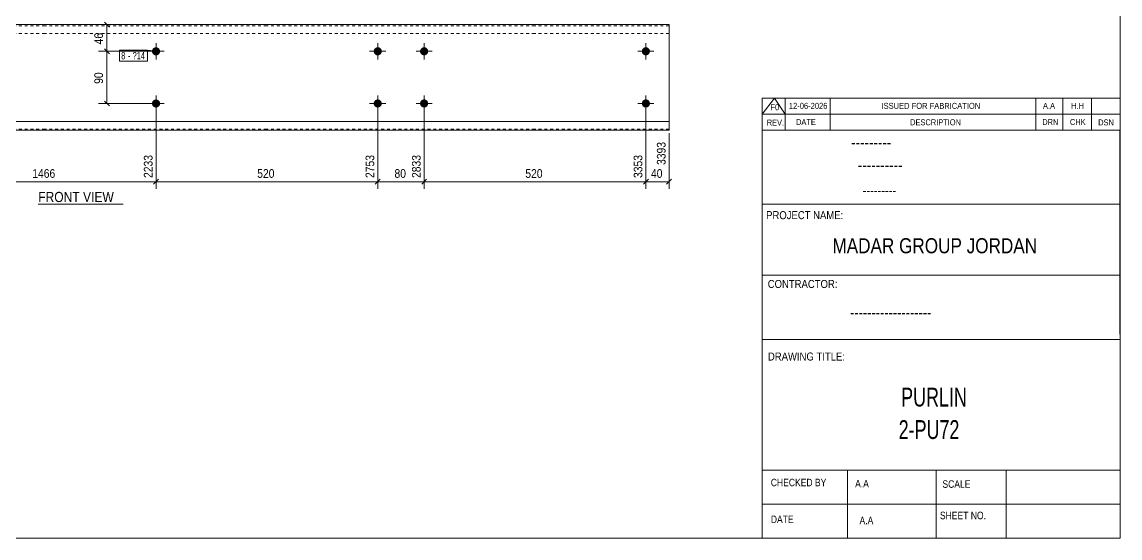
# Model space of a CAD drawing. Header units: millimetres. Extents: x 2 to 579, y 1 to 405.
# Drawn here: x 200.2 to 579, y 5 to 183 of the extents above; entities that cross this region are included whole.
import ezdxf

# ---------------------------------------------------------------- set-up
doc = ezdxf.new("R2010")
doc.units = ezdxf.units.MM
doc.linetypes.add('XKITLINE00', pattern=[0])
doc.linetypes.add('XKITLINE01', pattern=[4, 1, -1, 1, -1])
for name, color, linetype, lineweight in [('Bolt', 3, 'Continuous', 0), ('BoltMark', 7, 'Continuous', 0), ('Dimensions', 7, 'Continuous', 0), ('DrawingSheet', 5, 'Continuous', 0), ('OtherObjectType', 7, 'Continuous', 0), ('Part', 2, 'Continuous', 0)]:
    doc.layers.add(name, color=color, linetype=linetype, lineweight=lineweight)
doc.styles.add('@ARIAL_UNICODE_MS_BOLD', font='ARIAL.TTF')
doc.styles.add('ARIAL', font='ARIAL.TTF')
doc.styles.add('ARIAL_NARROW', font='ARIALN.TTF')
doc.styles.add('COMIC_SANS_MS_BOLD', font='COMICBD.TTF')
doc.styles.add('SWIS721_EX_BT', font='ARIAL.TTF')
doc.styles.add('SWISSE', font='ARIAL.TTF')

# ---------------------------------------------------------------- blocks, each defined once
blk = doc.blocks.new('*A3')
at = {"layer": 'Bolt'}
for points in [[(324.34, 172.88), (324.34, 172.84), (324.34, 172.81), (324.33, 172.77), (324.33, 172.74), (324.32, 172.7), (324.32, 172.67), (324.31, 172.64), (324.31, 172.6), (324.3, 172.57), (324.29, 172.54), (324.28, 172.5), (324.27, 172.47), (324.26, 172.44), (324.25, 172.41), (324.23, 172.37), (324.22, 172.34), (324.2, 172.31), (324.19, 172.28), (324.17, 172.25), (324.16, 172.22), (324.14, 172.19), (324.12, 172.16), (324.1, 172.13), (324.08, 172.1), (324.06, 172.08), (324.04, 172.05), (324.02, 172.02), (324, 172), (323.98, 171.97), (323.95, 171.94), (323.93, 171.92), (323.9, 171.9), (323.88, 171.87), (323.85, 171.85), (323.83, 171.83), (323.8, 171.81), (323.77, 171.79), (323.75, 171.77), (323.72, 171.75), (323.69, 171.73), (323.66, 171.71), (323.63, 171.69), (323.6, 171.68), (323.57, 171.66), (323.54, 171.64), (323.51, 171.63), (323.48, 171.62), (323.44, 171.6), (323.41, 171.59), (323.38, 171.58), (323.35, 171.57), (323.31, 171.56), (323.28, 171.55), (323.25, 171.54), (323.21, 171.54), (323.18, 171.53), (323.14, 171.53), (323.11, 171.52), (323.08, 171.52), (323.04, 171.51), (323.01, 171.51), (322.97, 171.51), (322.94, 171.51), (322.9, 171.51), (322.87, 171.51), (322.84, 171.51), (322.8, 171.52), (322.77, 171.52), (322.73, 171.53), (322.7, 171.53), (322.67, 171.54), (322.63, 171.54), (322.6, 171.55), (322.57, 171.56), (322.53, 171.57), (322.5, 171.58), (322.47, 171.59), (322.44, 171.6), (322.4, 171.62), (322.37, 171.63), (322.34, 171.64), (322.31, 171.66), (322.28, 171.68), (322.25, 171.69), (322.22, 171.71), (322.19, 171.73), (322.16, 171.75), (322.13, 171.77), (322.11, 171.79), (322.08, 171.81), (322.05, 171.83), (322.02, 171.85), (322, 171.87), (321.97, 171.9), (321.95, 171.92), (321.93, 171.94), (321.9, 171.97), (321.88, 172), (321.86, 172.02), (321.84, 172.05), (321.81, 172.08), (321.79, 172.1), (321.78, 172.13), (321.76, 172.16), (321.74, 172.19), (321.72, 172.22), (321.7, 172.25), (321.69, 172.28), (321.67, 172.31), (321.66, 172.34), (321.65, 172.37), (321.63, 172.41), (321.62, 172.44), (321.61, 172.47), (321.6, 172.5), (321.59, 172.54), (321.58, 172.57), (321.57, 172.6), (321.57, 172.64), (321.56, 172.67), (321.55, 172.7), (321.55, 172.74), (321.55, 172.77), (321.54, 172.81), (321.54, 172.84), (321.54, 172.88), (321.54, 172.91), (321.54, 172.94), (321.54, 172.98), (321.54, 173.01), (321.55, 173.05), (321.55, 173.08), (321.55, 173.12), (321.56, 173.15), (321.57, 173.18), (321.57, 173.22), (321.58, 173.25), (321.59, 173.28), (321.6, 173.32), (321.61, 173.35), (321.62, 173.38), (321.63, 173.41), (321.65, 173.45), (321.66, 173.48), (321.67, 173.51), (321.69, 173.54), (321.7, 173.57), (321.72, 173.6), (321.74, 173.63), (321.76, 173.66), (321.78, 173.69), (321.79, 173.72), (321.81, 173.74), (321.84, 173.77), (321.86, 173.8), (321.88, 173.82), (321.9, 173.85), (321.93, 173.88), (321.95, 173.9), (321.97, 173.92), (322, 173.95), (322.02, 173.97), (322.05, 173.99), (322.08, 174.01), (322.11, 174.03), (322.13, 174.05), (322.16, 174.07), (322.19, 174.09), (322.22, 174.11), (322.25, 174.13), (322.28, 174.14), (322.31, 174.16), (322.34, 174.18), (322.37, 174.19), (322.4, 174.2), (322.44, 174.22), (322.47, 174.23), (322.5, 174.24), (322.53, 174.25), (322.57, 174.26), (322.6, 174.27), (322.63, 174.28), (322.67, 174.28), (322.7, 174.29), (322.73, 174.29), (322.77, 174.3), (322.8, 174.3), (322.84, 174.31), (322.87, 174.31), (322.9, 174.31), (322.94, 174.31), (322.97, 174.31), (323.01, 174.31), (323.04, 174.31), (323.08, 174.3), (323.11, 174.3), (323.14, 174.29), (323.18, 174.29), (323.21, 174.28), (323.25, 174.28), (323.28, 174.27), (323.31, 174.26), (323.35, 174.25), (323.38, 174.24), (323.41, 174.23), (323.44, 174.22), (323.48, 174.2), (323.51, 174.19), (323.54, 174.18), (323.57, 174.16), (323.6, 174.14), (323.63, 174.13), (323.66, 174.11), (323.69, 174.09), (323.72, 174.07), (323.75, 174.05), (323.77, 174.03), (323.8, 174.01), (323.83, 173.99), (323.85, 173.97), (323.88, 173.95), (323.9, 173.92), (323.93, 173.9), (323.95, 173.88), (323.98, 173.85), (324, 173.82), (324.02, 173.8), (324.04, 173.77), (324.06, 173.74), (324.08, 173.72), (324.1, 173.69), (324.12, 173.66), (324.14, 173.63), (324.16, 173.6), (324.17, 173.57), (324.19, 173.54), (324.2, 173.51), (324.22, 173.48), (324.23, 173.45), (324.25, 173.41), (324.26, 173.38), (324.27, 173.35), (324.28, 173.32), (324.29, 173.28), (324.3, 173.25), (324.31, 173.22), (324.31, 173.18), (324.32, 173.15), (324.32, 173.12), (324.33, 173.08), (324.33, 173.05), (324.34, 173.01), (324.34, 172.98), (324.34, 172.94), (324.34, 172.91)], [(340.34, 172.88), (340.34, 172.84), (340.34, 172.81), (340.33, 172.77), (340.33, 172.74), (340.32, 172.7), (340.32, 172.67), (340.31, 172.64), (340.31, 172.6), (340.3, 172.57), (340.29, 172.54), (340.28, 172.5), (340.27, 172.47), (340.26, 172.44), (340.25, 172.41), (340.23, 172.37), (340.22, 172.34), (340.2, 172.31), (340.19, 172.28), (340.17, 172.25), (340.16, 172.22), (340.14, 172.19), (340.12, 172.16), (340.1, 172.13), (340.08, 172.1), (340.06, 172.08), (340.04, 172.05), (340.02, 172.02), (340, 172), (339.98, 171.97), (339.95, 171.94), (339.93, 171.92), (339.9, 171.9), (339.88, 171.87), (339.85, 171.85), (339.83, 171.83), (339.8, 171.81), (339.77, 171.79), (339.75, 171.77), (339.72, 171.75), (339.69, 171.73), (339.66, 171.71), (339.63, 171.69), (339.6, 171.68), (339.57, 171.66), (339.54, 171.64), (339.51, 171.63), (339.48, 171.62), (339.44, 171.6), (339.41, 171.59), (339.38, 171.58), (339.35, 171.57), (339.31, 171.56), (339.28, 171.55), (339.25, 171.54), (339.21, 171.54), (339.18, 171.53), (339.14, 171.53), (339.11, 171.52), (339.08, 171.52), (339.04, 171.51), (339.01, 171.51), (338.97, 171.51), (338.94, 171.51), (338.9, 171.51), (338.87, 171.51), (338.84, 171.51), (338.8, 171.52), (338.77, 171.52), (338.73, 171.53), (338.7, 171.53), (338.67, 171.54), (338.63, 171.54), (338.6, 171.55), (338.57, 171.56), (338.53, 171.57), (338.5, 171.58), (338.47, 171.59), (338.44, 171.6), (338.4, 171.62), (338.37, 171.63), (338.34, 171.64), (338.31, 171.66), (338.28, 171.68), (338.25, 171.69), (338.22, 171.71), (338.19, 171.73), (338.16, 171.75), (338.13, 171.77), (338.11, 171.79), (338.08, 171.81), (338.05, 171.83), (338.02, 171.85), (338, 171.87), (337.97, 171.9), (337.95, 171.92), (337.93, 171.94), (337.9, 171.97), (337.88, 172), (337.86, 172.02), (337.84, 172.05), (337.81, 172.08), (337.79, 172.1), (337.78, 172.13), (337.76, 172.16), (337.74, 172.19), (337.72, 172.22), (337.7, 172.25), (337.69, 172.28), (337.67, 172.31), (337.66, 172.34), (337.65, 172.37), (337.63, 172.41), (337.62, 172.44), (337.61, 172.47), (337.6, 172.5), (337.59, 172.54), (337.58, 172.57), (337.57, 172.6), (337.57, 172.64), (337.56, 172.67), (337.55, 172.7), (337.55, 172.74), (337.55, 172.77), (337.54, 172.81), (337.54, 172.84), (337.54, 172.88), (337.54, 172.91), (337.54, 172.94), (337.54, 172.98), (337.54, 173.01), (337.55, 173.05), (337.55, 173.08), (337.55, 173.12), (337.56, 173.15), (337.57, 173.18), (337.57, 173.22), (337.58, 173.25), (337.59, 173.28), (337.6, 173.32), (337.61, 173.35), (337.62, 173.38), (337.63, 173.41), (337.65, 173.45), (337.66, 173.48), (337.67, 173.51), (337.69, 173.54), (337.7, 173.57), (337.72, 173.6), (337.74, 173.63), (337.76, 173.66), (337.78, 173.69), (337.79, 173.72), (337.81, 173.74), (337.84, 173.77), (337.86, 173.8), (337.88, 173.82), (337.9, 173.85), (337.93, 173.88), (337.95, 173.9), (337.97, 173.92), (338, 173.95), (338.02, 173.97), (338.05, 173.99), (338.08, 174.01), (338.11, 174.03), (338.13, 174.05), (338.16, 174.07), (338.19, 174.09), (338.22, 174.11), (338.25, 174.13), (338.28, 174.14), (338.31, 174.16), (338.34, 174.18), (338.37, 174.19), (338.4, 174.2), (338.44, 174.22), (338.47, 174.23), (338.5, 174.24), (338.53, 174.25), (338.57, 174.26), (338.6, 174.27), (338.63, 174.28), (338.67, 174.28), (338.7, 174.29), (338.73, 174.29), (338.77, 174.3), (338.8, 174.3), (338.84, 174.31), (338.87, 174.31), (338.9, 174.31), (338.94, 174.31), (338.97, 174.31), (339.01, 174.31), (339.04, 174.31), (339.08, 174.3), (339.11, 174.3), (339.14, 174.29), (339.18, 174.29), (339.21, 174.28), (339.25, 174.28), (339.28, 174.27), (339.31, 174.26), (339.35, 174.25), (339.38, 174.24), (339.41, 174.23), (339.44, 174.22), (339.48, 174.2), (339.51, 174.19), (339.54, 174.18), (339.57, 174.16), (339.6, 174.14), (339.63, 174.13), (339.66, 174.11), (339.69, 174.09), (339.72, 174.07), (339.75, 174.05), (339.77, 174.03), (339.8, 174.01), (339.83, 173.99), (339.85, 173.97), (339.88, 173.95), (339.9, 173.92), (339.93, 173.9), (339.95, 173.88), (339.98, 173.85), (340, 173.82), (340.02, 173.8), (340.04, 173.77), (340.06, 173.74), (340.08, 173.72), (340.1, 173.69), (340.12, 173.66), (340.14, 173.63), (340.16, 173.6), (340.17, 173.57), (340.19, 173.54), (340.2, 173.51), (340.22, 173.48), (340.23, 173.45), (340.25, 173.41), (340.26, 173.38), (340.27, 173.35), (340.28, 173.32), (340.29, 173.28), (340.3, 173.25), (340.31, 173.22), (340.31, 173.18), (340.32, 173.15), (340.32, 173.12), (340.33, 173.08), (340.33, 173.05), (340.34, 173.01), (340.34, 172.98), (340.34, 172.94), (340.34, 172.91)], [(324.34, 154.88), (324.34, 154.84), (324.34, 154.81), (324.33, 154.77), (324.33, 154.74), (324.32, 154.7), (324.32, 154.67), (324.31, 154.64), (324.31, 154.6), (324.3, 154.57), (324.29, 154.54), (324.28, 154.5), (324.27, 154.47), (324.26, 154.44), (324.25, 154.41), (324.23, 154.37), (324.22, 154.34), (324.2, 154.31), (324.19, 154.28), (324.17, 154.25), (324.16, 154.22), (324.14, 154.19), (324.12, 154.16), (324.1, 154.13), (324.08, 154.1), (324.06, 154.08), (324.04, 154.05), (324.02, 154.02), (324, 154), (323.98, 153.97), (323.95, 153.94), (323.93, 153.92), (323.9, 153.9), (323.88, 153.87), (323.85, 153.85), (323.83, 153.83), (323.8, 153.81), (323.77, 153.79), (323.75, 153.77), (323.72, 153.75), (323.69, 153.73), (323.66, 153.71), (323.63, 153.69), (323.6, 153.68), (323.57, 153.66), (323.54, 153.64), (323.51, 153.63), (323.48, 153.62), (323.44, 153.6), (323.41, 153.59), (323.38, 153.58), (323.35, 153.57), (323.31, 153.56), (323.28, 153.55), (323.25, 153.54), (323.21, 153.54), (323.18, 153.53), (323.14, 153.53), (323.11, 153.52), (323.08, 153.52), (323.04, 153.51), (323.01, 153.51), (322.97, 153.51), (322.94, 153.51), (322.9, 153.51), (322.87, 153.51), (322.84, 153.51), (322.8, 153.52), (322.77, 153.52), (322.73, 153.53), (322.7, 153.53), (322.67, 153.54), (322.63, 153.54), (322.6, 153.55), (322.57, 153.56), (322.53, 153.57), (322.5, 153.58), (322.47, 153.59), (322.44, 153.6), (322.4, 153.62), (322.37, 153.63), (322.34, 153.64), (322.31, 153.66), (322.28, 153.68), (322.25, 153.69), (322.22, 153.71), (322.19, 153.73), (322.16, 153.75), (322.13, 153.77), (322.11, 153.79), (322.08, 153.81), (322.05, 153.83), (322.02, 153.85), (322, 153.87), (321.97, 153.9), (321.95, 153.92), (321.93, 153.94), (321.9, 153.97), (321.88, 154), (321.86, 154.02), (321.84, 154.05), (321.81, 154.08), (321.79, 154.1), (321.78, 154.13), (321.76, 154.16), (321.74, 154.19), (321.72, 154.22), (321.7, 154.25), (321.69, 154.28), (321.67, 154.31), (321.66, 154.34), (321.65, 154.37), (321.63, 154.41), (321.62, 154.44), (321.61, 154.47), (321.6, 154.5), (321.59, 154.54), (321.58, 154.57), (321.57, 154.6), (321.57, 154.64), (321.56, 154.67), (321.55, 154.7), (321.55, 154.74), (321.55, 154.77), (321.54, 154.81), (321.54, 154.84), (321.54, 154.88), (321.54, 154.91), (321.54, 154.94), (321.54, 154.98), (321.54, 155.01), (321.55, 155.05), (321.55, 155.08), (321.55, 155.12), (321.56, 155.15), (321.57, 155.18), (321.57, 155.22), (321.58, 155.25), (321.59, 155.28), (321.6, 155.32), (321.61, 155.35), (321.62, 155.38), (321.63, 155.41), (321.65, 155.45), (321.66, 155.48), (321.67, 155.51), (321.69, 155.54), (321.7, 155.57), (321.72, 155.6), (321.74, 155.63), (321.76, 155.66), (321.78, 155.69), (321.79, 155.72), (321.81, 155.74), (321.84, 155.77), (321.86, 155.8), (321.88, 155.82), (321.9, 155.85), (321.93, 155.88), (321.95, 155.9), (321.97, 155.92), (322, 155.95), (322.02, 155.97), (322.05, 155.99), (322.08, 156.01), (322.11, 156.03), (322.13, 156.05), (322.16, 156.07), (322.19, 156.09), (322.22, 156.11), (322.25, 156.13), (322.28, 156.14), (322.31, 156.16), (322.34, 156.18), (322.37, 156.19), (322.4, 156.2), (322.44, 156.22), (322.47, 156.23), (322.5, 156.24), (322.53, 156.25), (322.57, 156.26), (322.6, 156.27), (322.63, 156.28), (322.67, 156.28), (322.7, 156.29), (322.73, 156.29), (322.77, 156.3), (322.8, 156.3), (322.84, 156.31), (322.87, 156.31), (322.9, 156.31), (322.94, 156.31), (322.97, 156.31), (323.01, 156.31), (323.04, 156.31), (323.08, 156.3), (323.11, 156.3), (323.14, 156.29), (323.18, 156.29), (323.21, 156.28), (323.25, 156.28), (323.28, 156.27), (323.31, 156.26), (323.35, 156.25), (323.38, 156.24), (323.41, 156.23), (323.44, 156.22), (323.48, 156.2), (323.51, 156.19), (323.54, 156.18), (323.57, 156.16), (323.6, 156.14), (323.63, 156.13), (323.66, 156.11), (323.69, 156.09), (323.72, 156.07), (323.75, 156.05), (323.77, 156.03), (323.8, 156.01), (323.83, 155.99), (323.85, 155.97), (323.88, 155.95), (323.9, 155.92), (323.93, 155.9), (323.95, 155.88), (323.98, 155.85), (324, 155.82), (324.02, 155.8), (324.04, 155.77), (324.06, 155.74), (324.08, 155.72), (324.1, 155.69), (324.12, 155.66), (324.14, 155.63), (324.16, 155.6), (324.17, 155.57), (324.19, 155.54), (324.2, 155.51), (324.22, 155.48), (324.23, 155.45), (324.25, 155.41), (324.26, 155.38), (324.27, 155.35), (324.28, 155.32), (324.29, 155.28), (324.3, 155.25), (324.31, 155.22), (324.31, 155.18), (324.32, 155.15), (324.32, 155.12), (324.33, 155.08), (324.33, 155.05), (324.34, 155.01), (324.34, 154.98), (324.34, 154.94), (324.34, 154.91)], [(340.34, 154.88), (340.34, 154.84), (340.34, 154.81), (340.33, 154.77), (340.33, 154.74), (340.32, 154.7), (340.32, 154.67), (340.31, 154.64), (340.31, 154.6), (340.3, 154.57), (340.29, 154.54), (340.28, 154.5), (340.27, 154.47), (340.26, 154.44), (340.25, 154.41), (340.23, 154.37), (340.22, 154.34), (340.2, 154.31), (340.19, 154.28), (340.17, 154.25), (340.16, 154.22), (340.14, 154.19), (340.12, 154.16), (340.1, 154.13), (340.08, 154.1), (340.06, 154.08), (340.04, 154.05), (340.02, 154.02), (340, 154), (339.98, 153.97), (339.95, 153.94), (339.93, 153.92), (339.9, 153.9), (339.88, 153.87), (339.85, 153.85), (339.83, 153.83), (339.8, 153.81), (339.77, 153.79), (339.75, 153.77), (339.72, 153.75), (339.69, 153.73), (339.66, 153.71), (339.63, 153.69), (339.6, 153.68), (339.57, 153.66), (339.54, 153.64), (339.51, 153.63), (339.48, 153.62), (339.44, 153.6), (339.41, 153.59), (339.38, 153.58), (339.35, 153.57), (339.31, 153.56), (339.28, 153.55), (339.25, 153.54), (339.21, 153.54), (339.18, 153.53), (339.14, 153.53), (339.11, 153.52), (339.08, 153.52), (339.04, 153.51), (339.01, 153.51), (338.97, 153.51), (338.94, 153.51), (338.9, 153.51), (338.87, 153.51), (338.84, 153.51), (338.8, 153.52), (338.77, 153.52), (338.73, 153.53), (338.7, 153.53), (338.67, 153.54), (338.63, 153.54), (338.6, 153.55), (338.57, 153.56), (338.53, 153.57), (338.5, 153.58), (338.47, 153.59), (338.44, 153.6), (338.4, 153.62), (338.37, 153.63), (338.34, 153.64), (338.31, 153.66), (338.28, 153.68), (338.25, 153.69), (338.22, 153.71), (338.19, 153.73), (338.16, 153.75), (338.13, 153.77), (338.11, 153.79), (338.08, 153.81), (338.05, 153.83), (338.02, 153.85), (338, 153.87), (337.97, 153.9), (337.95, 153.92), (337.93, 153.94), (337.9, 153.97), (337.88, 154), (337.86, 154.02), (337.84, 154.05), (337.81, 154.08), (337.79, 154.1), (337.78, 154.13), (337.76, 154.16), (337.74, 154.19), (337.72, 154.22), (337.7, 154.25), (337.69, 154.28), (337.67, 154.31), (337.66, 154.34), (337.65, 154.37), (337.63, 154.41), (337.62, 154.44), (337.61, 154.47), (337.6, 154.5), (337.59, 154.54), (337.58, 154.57), (337.57, 154.6), (337.57, 154.64), (337.56, 154.67), (337.55, 154.7), (337.55, 154.74), (337.55, 154.77), (337.54, 154.81), (337.54, 154.84), (337.54, 154.88), (337.54, 154.91), (337.54, 154.94), (337.54, 154.98), (337.54, 155.01), (337.55, 155.05), (337.55, 155.08), (337.55, 155.12), (337.56, 155.15), (337.57, 155.18), (337.57, 155.22), (337.58, 155.25), (337.59, 155.28), (337.6, 155.32), (337.61, 155.35), (337.62, 155.38), (337.63, 155.41), (337.65, 155.45), (337.66, 155.48), (337.67, 155.51), (337.69, 155.54), (337.7, 155.57), (337.72, 155.6), (337.74, 155.63), (337.76, 155.66), (337.78, 155.69), (337.79, 155.72), (337.81, 155.74), (337.84, 155.77), (337.86, 155.8), (337.88, 155.82), (337.9, 155.85), (337.93, 155.88), (337.95, 155.9), (337.97, 155.92), (338, 155.95), (338.02, 155.97), (338.05, 155.99), (338.08, 156.01), (338.11, 156.03), (338.13, 156.05), (338.16, 156.07), (338.19, 156.09), (338.22, 156.11), (338.25, 156.13), (338.28, 156.14), (338.31, 156.16), (338.34, 156.18), (338.37, 156.19), (338.4, 156.2), (338.44, 156.22), (338.47, 156.23), (338.5, 156.24), (338.53, 156.25), (338.57, 156.26), (338.6, 156.27), (338.63, 156.28), (338.67, 156.28), (338.7, 156.29), (338.73, 156.29), (338.77, 156.3), (338.8, 156.3), (338.84, 156.31), (338.87, 156.31), (338.9, 156.31), (338.94, 156.31), (338.97, 156.31), (339.01, 156.31), (339.04, 156.31), (339.08, 156.3), (339.11, 156.3), (339.14, 156.29), (339.18, 156.29), (339.21, 156.28), (339.25, 156.28), (339.28, 156.27), (339.31, 156.26), (339.35, 156.25), (339.38, 156.24), (339.41, 156.23), (339.44, 156.22), (339.48, 156.2), (339.51, 156.19), (339.54, 156.18), (339.57, 156.16), (339.6, 156.14), (339.63, 156.13), (339.66, 156.11), (339.69, 156.09), (339.72, 156.07), (339.75, 156.05), (339.77, 156.03), (339.8, 156.01), (339.83, 155.99), (339.85, 155.97), (339.88, 155.95), (339.9, 155.92), (339.93, 155.9), (339.95, 155.88), (339.98, 155.85), (340, 155.82), (340.02, 155.8), (340.04, 155.77), (340.06, 155.74), (340.08, 155.72), (340.1, 155.69), (340.12, 155.66), (340.14, 155.63), (340.16, 155.6), (340.17, 155.57), (340.19, 155.54), (340.2, 155.51), (340.22, 155.48), (340.23, 155.45), (340.25, 155.41), (340.26, 155.38), (340.27, 155.35), (340.28, 155.32), (340.29, 155.28), (340.3, 155.25), (340.31, 155.22), (340.31, 155.18), (340.32, 155.15), (340.32, 155.12), (340.33, 155.08), (340.33, 155.05), (340.34, 155.01), (340.34, 154.98), (340.34, 154.94), (340.34, 154.91)]]:
    blk.add_hatch(color=3, dxfattribs=at).paths.add_polyline_path(points, flags=17)
at = {"layer": 'Bolt', "color": 3, "linetype": 'XKITLINE00', "lineweight": 0}
for p, q in [((322.94, 175.71), (322.94, 170.11)), ((338.94, 175.71), (338.94, 170.11)), ((325.74, 172.91), (320.14, 172.91)), ((341.74, 172.91), (336.14, 172.91)), ((322.94, 157.71), (322.94, 152.11)), ((338.94, 157.71), (338.94, 152.11)), ((325.74, 154.91), (320.14, 154.91)), ((341.74, 154.91), (336.14, 154.91))]:
    blk.add_line(p, q, dxfattribs=at)
blk = doc.blocks.new('*A4')
at = {"layer": 'Bolt'}
for points in [[(247.85, 172.88), (247.85, 172.84), (247.85, 172.81), (247.84, 172.77), (247.84, 172.74), (247.84, 172.7), (247.83, 172.67), (247.82, 172.64), (247.82, 172.6), (247.81, 172.57), (247.8, 172.54), (247.79, 172.5), (247.78, 172.47), (247.77, 172.44), (247.76, 172.41), (247.74, 172.37), (247.73, 172.34), (247.72, 172.31), (247.7, 172.28), (247.69, 172.25), (247.67, 172.22), (247.65, 172.19), (247.63, 172.16), (247.62, 172.13), (247.6, 172.1), (247.58, 172.08), (247.56, 172.05), (247.53, 172.02), (247.51, 172), (247.49, 171.97), (247.47, 171.94), (247.44, 171.92), (247.42, 171.9), (247.39, 171.87), (247.37, 171.85), (247.34, 171.83), (247.31, 171.81), (247.29, 171.79), (247.26, 171.77), (247.23, 171.75), (247.2, 171.73), (247.17, 171.71), (247.14, 171.69), (247.11, 171.68), (247.08, 171.66), (247.05, 171.64), (247.02, 171.63), (246.99, 171.62), (246.96, 171.6), (246.92, 171.59), (246.89, 171.58), (246.86, 171.57), (246.82, 171.56), (246.79, 171.55), (246.76, 171.54), (246.72, 171.54), (246.69, 171.53), (246.66, 171.53), (246.62, 171.52), (246.59, 171.52), (246.55, 171.51), (246.52, 171.51), (246.49, 171.51), (246.45, 171.51), (246.42, 171.51), (246.38, 171.51), (246.35, 171.51), (246.31, 171.52), (246.28, 171.52), (246.25, 171.53), (246.21, 171.53), (246.18, 171.54), (246.14, 171.54), (246.11, 171.55), (246.08, 171.56), (246.05, 171.57), (246.01, 171.58), (245.98, 171.59), (245.95, 171.6), (245.92, 171.62), (245.88, 171.63), (245.85, 171.64), (245.82, 171.66), (245.79, 171.68), (245.76, 171.69), (245.73, 171.71), (245.7, 171.73), (245.67, 171.75), (245.65, 171.77), (245.62, 171.79), (245.59, 171.81), (245.56, 171.83), (245.54, 171.85), (245.51, 171.87), (245.49, 171.9), (245.46, 171.92), (245.44, 171.94), (245.41, 171.97), (245.39, 172), (245.37, 172.02), (245.35, 172.05), (245.33, 172.08), (245.31, 172.1), (245.29, 172.13), (245.27, 172.16), (245.25, 172.19), (245.23, 172.22), (245.22, 172.25), (245.2, 172.28), (245.19, 172.31), (245.17, 172.34), (245.16, 172.37), (245.15, 172.41), (245.13, 172.44), (245.12, 172.47), (245.11, 172.5), (245.1, 172.54), (245.09, 172.57), (245.09, 172.6), (245.08, 172.64), (245.07, 172.67), (245.07, 172.7), (245.06, 172.74), (245.06, 172.77), (245.06, 172.81), (245.05, 172.84), (245.05, 172.88), (245.05, 172.91), (245.05, 172.94), (245.05, 172.98), (245.06, 173.01), (245.06, 173.05), (245.06, 173.08), (245.07, 173.12), (245.07, 173.15), (245.08, 173.18), (245.09, 173.22), (245.09, 173.25), (245.1, 173.28), (245.11, 173.32), (245.12, 173.35), (245.13, 173.38), (245.15, 173.41), (245.16, 173.45), (245.17, 173.48), (245.19, 173.51), (245.2, 173.54), (245.22, 173.57), (245.23, 173.6), (245.25, 173.63), (245.27, 173.66), (245.29, 173.69), (245.31, 173.72), (245.33, 173.74), (245.35, 173.77), (245.37, 173.8), (245.39, 173.82), (245.41, 173.85), (245.44, 173.88), (245.46, 173.9), (245.49, 173.92), (245.51, 173.95), (245.54, 173.97), (245.56, 173.99), (245.59, 174.01), (245.62, 174.03), (245.65, 174.05), (245.67, 174.07), (245.7, 174.09), (245.73, 174.11), (245.76, 174.13), (245.79, 174.14), (245.82, 174.16), (245.85, 174.18), (245.88, 174.19), (245.92, 174.2), (245.95, 174.22), (245.98, 174.23), (246.01, 174.24), (246.05, 174.25), (246.08, 174.26), (246.11, 174.27), (246.14, 174.28), (246.18, 174.28), (246.21, 174.29), (246.25, 174.29), (246.28, 174.3), (246.31, 174.3), (246.35, 174.31), (246.38, 174.31), (246.42, 174.31), (246.45, 174.31), (246.49, 174.31), (246.52, 174.31), (246.55, 174.31), (246.59, 174.3), (246.62, 174.3), (246.66, 174.29), (246.69, 174.29), (246.72, 174.28), (246.76, 174.28), (246.79, 174.27), (246.82, 174.26), (246.86, 174.25), (246.89, 174.24), (246.92, 174.23), (246.96, 174.22), (246.99, 174.2), (247.02, 174.19), (247.05, 174.18), (247.08, 174.16), (247.11, 174.14), (247.14, 174.13), (247.17, 174.11), (247.2, 174.09), (247.23, 174.07), (247.26, 174.05), (247.29, 174.03), (247.31, 174.01), (247.34, 173.99), (247.37, 173.97), (247.39, 173.95), (247.42, 173.92), (247.44, 173.9), (247.47, 173.88), (247.49, 173.85), (247.51, 173.82), (247.53, 173.8), (247.56, 173.77), (247.58, 173.74), (247.6, 173.72), (247.62, 173.69), (247.63, 173.66), (247.65, 173.63), (247.67, 173.6), (247.69, 173.57), (247.7, 173.54), (247.72, 173.51), (247.73, 173.48), (247.74, 173.45), (247.76, 173.41), (247.77, 173.38), (247.78, 173.35), (247.79, 173.32), (247.8, 173.28), (247.81, 173.25), (247.82, 173.22), (247.82, 173.18), (247.83, 173.15), (247.84, 173.12), (247.84, 173.08), (247.84, 173.05), (247.85, 173.01), (247.85, 172.98), (247.85, 172.94), (247.85, 172.91)], [(416.83, 172.88), (416.83, 172.84), (416.82, 172.81), (416.82, 172.77), (416.82, 172.74), (416.81, 172.7), (416.81, 172.67), (416.8, 172.64), (416.79, 172.6), (416.79, 172.57), (416.78, 172.54), (416.77, 172.5), (416.76, 172.47), (416.75, 172.44), (416.73, 172.41), (416.72, 172.37), (416.71, 172.34), (416.69, 172.31), (416.68, 172.28), (416.66, 172.25), (416.65, 172.22), (416.63, 172.19), (416.61, 172.16), (416.59, 172.13), (416.57, 172.1), (416.55, 172.08), (416.53, 172.05), (416.51, 172.02), (416.49, 172), (416.46, 171.97), (416.44, 171.94), (416.42, 171.92), (416.39, 171.9), (416.37, 171.87), (416.34, 171.85), (416.32, 171.83), (416.29, 171.81), (416.26, 171.79), (416.23, 171.77), (416.2, 171.75), (416.18, 171.73), (416.15, 171.71), (416.12, 171.69), (416.09, 171.68), (416.06, 171.66), (416.03, 171.64), (415.99, 171.63), (415.96, 171.62), (415.93, 171.6), (415.9, 171.59), (415.87, 171.58), (415.83, 171.57), (415.8, 171.56), (415.77, 171.55), (415.73, 171.54), (415.7, 171.54), (415.67, 171.53), (415.63, 171.53), (415.6, 171.52), (415.56, 171.52), (415.53, 171.51), (415.5, 171.51), (415.46, 171.51), (415.43, 171.51), (415.39, 171.51), (415.36, 171.51), (415.32, 171.51), (415.29, 171.52), (415.26, 171.52), (415.22, 171.53), (415.19, 171.53), (415.15, 171.54), (415.12, 171.54), (415.09, 171.55), (415.05, 171.56), (415.02, 171.57), (414.99, 171.58), (414.96, 171.59), (414.92, 171.6), (414.89, 171.62), (414.86, 171.63), (414.83, 171.64), (414.8, 171.66), (414.77, 171.68), (414.74, 171.69), (414.71, 171.71), (414.68, 171.73), (414.65, 171.75), (414.62, 171.77), (414.59, 171.79), (414.57, 171.81), (414.54, 171.83), (414.51, 171.85), (414.49, 171.87), (414.46, 171.9), (414.44, 171.92), (414.41, 171.94), (414.39, 171.97), (414.37, 172), (414.34, 172.02), (414.32, 172.05), (414.3, 172.08), (414.28, 172.1), (414.26, 172.13), (414.24, 172.16), (414.23, 172.19), (414.21, 172.22), (414.19, 172.25), (414.18, 172.28), (414.16, 172.31), (414.15, 172.34), (414.13, 172.37), (414.12, 172.41), (414.11, 172.44), (414.1, 172.47), (414.09, 172.5), (414.08, 172.54), (414.07, 172.57), (414.06, 172.6), (414.05, 172.64), (414.05, 172.67), (414.04, 172.7), (414.04, 172.74), (414.03, 172.77), (414.03, 172.81), (414.03, 172.84), (414.03, 172.88), (414.03, 172.91), (414.03, 172.94), (414.03, 172.98), (414.03, 173.01), (414.03, 173.05), (414.04, 173.08), (414.04, 173.12), (414.05, 173.15), (414.05, 173.18), (414.06, 173.22), (414.07, 173.25), (414.08, 173.28), (414.09, 173.32), (414.1, 173.35), (414.11, 173.38), (414.12, 173.41), (414.13, 173.45), (414.15, 173.48), (414.16, 173.51), (414.18, 173.54), (414.19, 173.57), (414.21, 173.6), (414.23, 173.63), (414.24, 173.66), (414.26, 173.69), (414.28, 173.72), (414.3, 173.74), (414.32, 173.77), (414.34, 173.8), (414.37, 173.82), (414.39, 173.85), (414.41, 173.88), (414.44, 173.9), (414.46, 173.92), (414.49, 173.95), (414.51, 173.97), (414.54, 173.99), (414.57, 174.01), (414.59, 174.03), (414.62, 174.05), (414.65, 174.07), (414.68, 174.09), (414.71, 174.11), (414.74, 174.13), (414.77, 174.14), (414.8, 174.16), (414.83, 174.18), (414.86, 174.19), (414.89, 174.2), (414.92, 174.22), (414.96, 174.23), (414.99, 174.24), (415.02, 174.25), (415.05, 174.26), (415.09, 174.27), (415.12, 174.28), (415.15, 174.28), (415.19, 174.29), (415.22, 174.29), (415.26, 174.3), (415.29, 174.3), (415.32, 174.31), (415.36, 174.31), (415.39, 174.31), (415.43, 174.31), (415.46, 174.31), (415.5, 174.31), (415.53, 174.31), (415.56, 174.3), (415.6, 174.3), (415.63, 174.29), (415.67, 174.29), (415.7, 174.28), (415.73, 174.28), (415.77, 174.27), (415.8, 174.26), (415.83, 174.25), (415.87, 174.24), (415.9, 174.23), (415.93, 174.22), (415.96, 174.2), (415.99, 174.19), (416.03, 174.18), (416.06, 174.16), (416.09, 174.14), (416.12, 174.13), (416.15, 174.11), (416.18, 174.09), (416.2, 174.07), (416.23, 174.05), (416.26, 174.03), (416.29, 174.01), (416.32, 173.99), (416.34, 173.97), (416.37, 173.95), (416.39, 173.92), (416.42, 173.9), (416.44, 173.88), (416.46, 173.85), (416.49, 173.82), (416.51, 173.8), (416.53, 173.77), (416.55, 173.74), (416.57, 173.72), (416.59, 173.69), (416.61, 173.66), (416.63, 173.63), (416.65, 173.6), (416.66, 173.57), (416.68, 173.54), (416.69, 173.51), (416.71, 173.48), (416.72, 173.45), (416.73, 173.41), (416.75, 173.38), (416.76, 173.35), (416.77, 173.32), (416.78, 173.28), (416.79, 173.25), (416.79, 173.22), (416.8, 173.18), (416.81, 173.15), (416.81, 173.12), (416.82, 173.08), (416.82, 173.05), (416.82, 173.01), (416.83, 172.98), (416.83, 172.94), (416.83, 172.91)], [(247.85, 154.88), (247.85, 154.84), (247.85, 154.81), (247.84, 154.77), (247.84, 154.74), (247.84, 154.7), (247.83, 154.67), (247.82, 154.64), (247.82, 154.6), (247.81, 154.57), (247.8, 154.54), (247.79, 154.5), (247.78, 154.47), (247.77, 154.44), (247.76, 154.41), (247.74, 154.37), (247.73, 154.34), (247.72, 154.31), (247.7, 154.28), (247.69, 154.25), (247.67, 154.22), (247.65, 154.19), (247.63, 154.16), (247.62, 154.13), (247.6, 154.1), (247.58, 154.08), (247.56, 154.05), (247.53, 154.02), (247.51, 154), (247.49, 153.97), (247.47, 153.94), (247.44, 153.92), (247.42, 153.9), (247.39, 153.87), (247.37, 153.85), (247.34, 153.83), (247.31, 153.81), (247.29, 153.79), (247.26, 153.77), (247.23, 153.75), (247.2, 153.73), (247.17, 153.71), (247.14, 153.69), (247.11, 153.68), (247.08, 153.66), (247.05, 153.64), (247.02, 153.63), (246.99, 153.62), (246.96, 153.6), (246.92, 153.59), (246.89, 153.58), (246.86, 153.57), (246.82, 153.56), (246.79, 153.55), (246.76, 153.54), (246.72, 153.54), (246.69, 153.53), (246.66, 153.53), (246.62, 153.52), (246.59, 153.52), (246.55, 153.51), (246.52, 153.51), (246.49, 153.51), (246.45, 153.51), (246.42, 153.51), (246.38, 153.51), (246.35, 153.51), (246.31, 153.52), (246.28, 153.52), (246.25, 153.53), (246.21, 153.53), (246.18, 153.54), (246.14, 153.54), (246.11, 153.55), (246.08, 153.56), (246.05, 153.57), (246.01, 153.58), (245.98, 153.59), (245.95, 153.6), (245.92, 153.62), (245.88, 153.63), (245.85, 153.64), (245.82, 153.66), (245.79, 153.68), (245.76, 153.69), (245.73, 153.71), (245.7, 153.73), (245.67, 153.75), (245.65, 153.77), (245.62, 153.79), (245.59, 153.81), (245.56, 153.83), (245.54, 153.85), (245.51, 153.87), (245.49, 153.9), (245.46, 153.92), (245.44, 153.94), (245.41, 153.97), (245.39, 154), (245.37, 154.02), (245.35, 154.05), (245.33, 154.08), (245.31, 154.1), (245.29, 154.13), (245.27, 154.16), (245.25, 154.19), (245.23, 154.22), (245.22, 154.25), (245.2, 154.28), (245.19, 154.31), (245.17, 154.34), (245.16, 154.37), (245.15, 154.41), (245.13, 154.44), (245.12, 154.47), (245.11, 154.5), (245.1, 154.54), (245.09, 154.57), (245.09, 154.6), (245.08, 154.64), (245.07, 154.67), (245.07, 154.7), (245.06, 154.74), (245.06, 154.77), (245.06, 154.81), (245.05, 154.84), (245.05, 154.88), (245.05, 154.91), (245.05, 154.94), (245.05, 154.98), (245.06, 155.01), (245.06, 155.05), (245.06, 155.08), (245.07, 155.12), (245.07, 155.15), (245.08, 155.18), (245.09, 155.22), (245.09, 155.25), (245.1, 155.28), (245.11, 155.32), (245.12, 155.35), (245.13, 155.38), (245.15, 155.41), (245.16, 155.45), (245.17, 155.48), (245.19, 155.51), (245.2, 155.54), (245.22, 155.57), (245.23, 155.6), (245.25, 155.63), (245.27, 155.66), (245.29, 155.69), (245.31, 155.72), (245.33, 155.74), (245.35, 155.77), (245.37, 155.8), (245.39, 155.82), (245.41, 155.85), (245.44, 155.88), (245.46, 155.9), (245.49, 155.92), (245.51, 155.95), (245.54, 155.97), (245.56, 155.99), (245.59, 156.01), (245.62, 156.03), (245.65, 156.05), (245.67, 156.07), (245.7, 156.09), (245.73, 156.11), (245.76, 156.13), (245.79, 156.14), (245.82, 156.16), (245.85, 156.18), (245.88, 156.19), (245.92, 156.2), (245.95, 156.22), (245.98, 156.23), (246.01, 156.24), (246.05, 156.25), (246.08, 156.26), (246.11, 156.27), (246.14, 156.28), (246.18, 156.28), (246.21, 156.29), (246.25, 156.29), (246.28, 156.3), (246.31, 156.3), (246.35, 156.31), (246.38, 156.31), (246.42, 156.31), (246.45, 156.31), (246.49, 156.31), (246.52, 156.31), (246.55, 156.31), (246.59, 156.3), (246.62, 156.3), (246.66, 156.29), (246.69, 156.29), (246.72, 156.28), (246.76, 156.28), (246.79, 156.27), (246.82, 156.26), (246.86, 156.25), (246.89, 156.24), (246.92, 156.23), (246.96, 156.22), (246.99, 156.2), (247.02, 156.19), (247.05, 156.18), (247.08, 156.16), (247.11, 156.14), (247.14, 156.13), (247.17, 156.11), (247.2, 156.09), (247.23, 156.07), (247.26, 156.05), (247.29, 156.03), (247.31, 156.01), (247.34, 155.99), (247.37, 155.97), (247.39, 155.95), (247.42, 155.92), (247.44, 155.9), (247.47, 155.88), (247.49, 155.85), (247.51, 155.82), (247.53, 155.8), (247.56, 155.77), (247.58, 155.74), (247.6, 155.72), (247.62, 155.69), (247.63, 155.66), (247.65, 155.63), (247.67, 155.6), (247.69, 155.57), (247.7, 155.54), (247.72, 155.51), (247.73, 155.48), (247.74, 155.45), (247.76, 155.41), (247.77, 155.38), (247.78, 155.35), (247.79, 155.32), (247.8, 155.28), (247.81, 155.25), (247.82, 155.22), (247.82, 155.18), (247.83, 155.15), (247.84, 155.12), (247.84, 155.08), (247.84, 155.05), (247.85, 155.01), (247.85, 154.98), (247.85, 154.94), (247.85, 154.91)], [(416.83, 154.88), (416.83, 154.84), (416.82, 154.81), (416.82, 154.77), (416.82, 154.74), (416.81, 154.7), (416.81, 154.67), (416.8, 154.64), (416.79, 154.6), (416.79, 154.57), (416.78, 154.54), (416.77, 154.5), (416.76, 154.47), (416.75, 154.44), (416.73, 154.41), (416.72, 154.37), (416.71, 154.34), (416.69, 154.31), (416.68, 154.28), (416.66, 154.25), (416.65, 154.22), (416.63, 154.19), (416.61, 154.16), (416.59, 154.13), (416.57, 154.1), (416.55, 154.08), (416.53, 154.05), (416.51, 154.02), (416.49, 154), (416.46, 153.97), (416.44, 153.94), (416.42, 153.92), (416.39, 153.9), (416.37, 153.87), (416.34, 153.85), (416.32, 153.83), (416.29, 153.81), (416.26, 153.79), (416.23, 153.77), (416.2, 153.75), (416.18, 153.73), (416.15, 153.71), (416.12, 153.69), (416.09, 153.68), (416.06, 153.66), (416.03, 153.64), (415.99, 153.63), (415.96, 153.62), (415.93, 153.6), (415.9, 153.59), (415.87, 153.58), (415.83, 153.57), (415.8, 153.56), (415.77, 153.55), (415.73, 153.54), (415.7, 153.54), (415.67, 153.53), (415.63, 153.53), (415.6, 153.52), (415.56, 153.52), (415.53, 153.51), (415.5, 153.51), (415.46, 153.51), (415.43, 153.51), (415.39, 153.51), (415.36, 153.51), (415.32, 153.51), (415.29, 153.52), (415.26, 153.52), (415.22, 153.53), (415.19, 153.53), (415.15, 153.54), (415.12, 153.54), (415.09, 153.55), (415.05, 153.56), (415.02, 153.57), (414.99, 153.58), (414.96, 153.59), (414.92, 153.6), (414.89, 153.62), (414.86, 153.63), (414.83, 153.64), (414.8, 153.66), (414.77, 153.68), (414.74, 153.69), (414.71, 153.71), (414.68, 153.73), (414.65, 153.75), (414.62, 153.77), (414.59, 153.79), (414.57, 153.81), (414.54, 153.83), (414.51, 153.85), (414.49, 153.87), (414.46, 153.9), (414.44, 153.92), (414.41, 153.94), (414.39, 153.97), (414.37, 154), (414.34, 154.02), (414.32, 154.05), (414.3, 154.08), (414.28, 154.1), (414.26, 154.13), (414.24, 154.16), (414.23, 154.19), (414.21, 154.22), (414.19, 154.25), (414.18, 154.28), (414.16, 154.31), (414.15, 154.34), (414.13, 154.37), (414.12, 154.41), (414.11, 154.44), (414.1, 154.47), (414.09, 154.5), (414.08, 154.54), (414.07, 154.57), (414.06, 154.6), (414.05, 154.64), (414.05, 154.67), (414.04, 154.7), (414.04, 154.74), (414.03, 154.77), (414.03, 154.81), (414.03, 154.84), (414.03, 154.88), (414.03, 154.91), (414.03, 154.94), (414.03, 154.98), (414.03, 155.01), (414.03, 155.05), (414.04, 155.08), (414.04, 155.12), (414.05, 155.15), (414.05, 155.18), (414.06, 155.22), (414.07, 155.25), (414.08, 155.28), (414.09, 155.32), (414.1, 155.35), (414.11, 155.38), (414.12, 155.41), (414.13, 155.45), (414.15, 155.48), (414.16, 155.51), (414.18, 155.54), (414.19, 155.57), (414.21, 155.6), (414.23, 155.63), (414.24, 155.66), (414.26, 155.69), (414.28, 155.72), (414.3, 155.74), (414.32, 155.77), (414.34, 155.8), (414.37, 155.82), (414.39, 155.85), (414.41, 155.88), (414.44, 155.9), (414.46, 155.92), (414.49, 155.95), (414.51, 155.97), (414.54, 155.99), (414.57, 156.01), (414.59, 156.03), (414.62, 156.05), (414.65, 156.07), (414.68, 156.09), (414.71, 156.11), (414.74, 156.13), (414.77, 156.14), (414.8, 156.16), (414.83, 156.18), (414.86, 156.19), (414.89, 156.2), (414.92, 156.22), (414.96, 156.23), (414.99, 156.24), (415.02, 156.25), (415.05, 156.26), (415.09, 156.27), (415.12, 156.28), (415.15, 156.28), (415.19, 156.29), (415.22, 156.29), (415.26, 156.3), (415.29, 156.3), (415.32, 156.31), (415.36, 156.31), (415.39, 156.31), (415.43, 156.31), (415.46, 156.31), (415.5, 156.31), (415.53, 156.31), (415.56, 156.3), (415.6, 156.3), (415.63, 156.29), (415.67, 156.29), (415.7, 156.28), (415.73, 156.28), (415.77, 156.27), (415.8, 156.26), (415.83, 156.25), (415.87, 156.24), (415.9, 156.23), (415.93, 156.22), (415.96, 156.2), (415.99, 156.19), (416.03, 156.18), (416.06, 156.16), (416.09, 156.14), (416.12, 156.13), (416.15, 156.11), (416.18, 156.09), (416.2, 156.07), (416.23, 156.05), (416.26, 156.03), (416.29, 156.01), (416.32, 155.99), (416.34, 155.97), (416.37, 155.95), (416.39, 155.92), (416.42, 155.9), (416.44, 155.88), (416.46, 155.85), (416.49, 155.82), (416.51, 155.8), (416.53, 155.77), (416.55, 155.74), (416.57, 155.72), (416.59, 155.69), (416.61, 155.66), (416.63, 155.63), (416.65, 155.6), (416.66, 155.57), (416.68, 155.54), (416.69, 155.51), (416.71, 155.48), (416.72, 155.45), (416.73, 155.41), (416.75, 155.38), (416.76, 155.35), (416.77, 155.32), (416.78, 155.28), (416.79, 155.25), (416.79, 155.22), (416.8, 155.18), (416.81, 155.15), (416.81, 155.12), (416.82, 155.08), (416.82, 155.05), (416.82, 155.01), (416.83, 154.98), (416.83, 154.94), (416.83, 154.91)]]:
    blk.add_hatch(color=3, dxfattribs=at).paths.add_polyline_path(points, flags=17)
at = {"layer": 'Bolt', "color": 3, "linetype": 'XKITLINE00', "lineweight": 0}
for p, q in [((246.45, 175.71), (246.45, 170.11)), ((415.43, 175.71), (415.43, 170.11)), ((249.25, 172.91), (243.65, 172.91)), ((418.23, 172.91), (412.63, 172.91)), ((246.45, 157.71), (246.45, 152.11)), ((415.43, 157.71), (415.43, 152.11)), ((249.25, 154.91), (243.65, 154.91)), ((418.23, 154.91), (412.63, 154.91))]:
    blk.add_line(p, q, dxfattribs=at)
blk = doc.blocks.new('*A5')
at = {"layer": 'Part', "color": 2, "linetype": 'XKITLINE00', "lineweight": 0}
for p, q in [((208.16, 182.11), (53.6, 182.11)), ((284.65, 182.11), (208.26, 182.11)), ((377.13, 182.11), (284.75, 182.11)), ((423.43, 182.11), (377.23, 182.11)), ((423.43, 182.11), (423.43, 145.71)), ((208.16, 148.71), (53.6, 148.71)), ((284.65, 148.71), (208.26, 148.71)), ((377.13, 148.71), (284.75, 148.71)), ((423.43, 148.71), (377.23, 148.71)), ((53.6, 145.71), (208.16, 145.71)), ((208.26, 145.71), (284.65, 145.71)), ((284.75, 145.71), (377.13, 145.71)), ((377.23, 145.71), (423.43, 145.71))]:
    blk.add_line(p, q, dxfattribs=at)
at = {"layer": 'Part', "color": 7, "linetype": 'XKITLINE01', "lineweight": 0}
for p, q in [((208.16, 181.75), (53.6, 181.75)), ((208.16, 179.11), (53.6, 179.11)), ((284.65, 181.75), (208.26, 181.75)), ((284.65, 179.11), (208.26, 179.11)), ((377.13, 181.75), (284.75, 181.75)), ((377.13, 179.11), (284.75, 179.11)), ((423.43, 181.75), (377.23, 181.75)), ((423.43, 179.11), (377.23, 179.11)), ((208.16, 146.07), (53.6, 146.07)), ((284.65, 146.07), (208.26, 146.07)), ((377.13, 146.07), (284.75, 146.07)), ((423.43, 146.07), (377.23, 146.07))]:
    blk.add_line(p, q, dxfattribs=at)
blk = doc.blocks.new('*A11')
at = {"layer": 'DrawingSheet', "color": 5, "linetype": 'XKITLINE00', "lineweight": 0}
for p, q in [((579, 5), (579, 405)), ((5, 5), (579, 5))]:
    blk.add_line(p, q, dxfattribs=at)
blk = doc.blocks.new('*A14')
at = {"layer": 'OtherObjectType', "color": 7, "linetype": 'XKITLINE00', "lineweight": 0}
for p, q in [((455.5, 156.76), (579, 156.76)), ((455.5, 151.21), (459.82, 156.76)), ((455.5, 151.21), (455.5, 156.76)), ((459.82, 156.76), (463.53, 151.21)), ((463.53, 151.21), (463.53, 156.76)), ((478.97, 151.21), (478.97, 156.76)), ((549.98, 151.21), (549.98, 156.76)), ((559.24, 151.21), (559.24, 156.76)), ((569.12, 151.21), (569.12, 156.76)), ((579, 151.21), (579, 156.76)), ((455.5, 151.21), (579, 151.21)), ((455.5, 145.65), (455.5, 151.21)), ((459.21, 151.21), (579, 151.21)), ((463.53, 145.65), (463.53, 151.21)), ((478.97, 145.65), (478.97, 151.21)), ((549.98, 145.65), (549.98, 151.21)), ((559.24, 145.65), (559.24, 151.21)), ((569.12, 145.65), (569.12, 151.21)), ((579, 145.65), (579, 151.21))]:
    blk.add_line(p, q, dxfattribs=at)
at = {"layer": 'OtherObjectType', "color": 7, "style": 'ARIAL_NARROW'}
for s, height, width, p in [('F0', 2.058, 1.008832, (458.4, 152.59)), ('12-06-2026', 2.058, 1.008832, (464.76, 153.06)), ('ISSUED FOR FABRICATION', 2.0583, 1.008832, (496.71, 153.06)), ('A.A', 2.058, 1.008832, (552.4, 153.06)), ('H.H', 2.058, 1.008832, (562.13, 153.06)), ('REV.', 2.058, 0.907949, (457.13, 147.31)), ('DATE', 2.058, 0.907949, (467.23, 147.5)), ('DESCRIPTION', 2.0583, 0.907949, (506.61, 147.39)), ('DRN', 2.058, 0.907949, (552.17, 147.47)), ('CHK', 2.058, 0.907949, (561.72, 147.5)), ('DSN', 2.058, 0.907949, (571.47, 147.35))]:
    blk.add_text(s, height=height, dxfattribs=dict(at, width=width)).set_placement(p)
blk = doc.blocks.new('*A16')
at = {"layer": 'OtherObjectType', "color": 2, "linetype": 'XKITLINE00', "lineweight": 0}
for p, q in [((455.5, 145.65), (579, 145.65)), ((455.5, 5), (455.5, 145.64)), ((578.98, 145.64), (579, 5)), ((579, 120.14), (455.5, 120.14)), ((455.5, 95.63), (579, 95.63)), ((579, 73.49), (455.5, 73.49)), ((579, 28.4), (455.5, 28.4)), ((484.94, 28.4), (484.94, 5)), ((515.62, 5), (515.62, 28.4)), ((539.75, 5), (539.75, 28.4)), ((579, 16.7), (455.5, 16.7)), ((579, 5), (455.5, 5))]:
    blk.add_line(p, q, dxfattribs=at)
at = {"layer": 'OtherObjectType', "color": 4, "style": '@ARIAL_UNICODE_MS_BOLD', "width": 0.85}
blk.add_text('---------', height=3.9, dxfattribs=at).set_placement((486.23, 139.59))
at = {"layer": 'OtherObjectType', "color": 7, "style": 'ARIAL', "width": 0.85}
for s, height, p in [('----------', 3.9, (488.56, 131.77)), ('---------', 3.25, (490.21, 123.31))]:
    blk.add_text(s, height=height, dxfattribs=at).set_placement(p)
at = {"layer": 'OtherObjectType', "color": 3, "width": 0.85}
for s, style, p in [('PROJECT NAME:', 'SWIS721_EX_BT', (456.92, 115.01)), ('CONTRACTOR:', 'SWISSE', (457.47, 91.27)), ('DRAWING TITLE:', 'SWIS721_EX_BT', (457.53, 66.24))]:
    blk.add_text(s, height=2.7618, dxfattribs=dict(at, style=style)).set_placement(p)
at = {"layer": 'OtherObjectType', "color": 7, "width": 0.85}
for s, height, p in [('MADAR GROUP JORDAN', 5.2, (479.79, 103.23)), ('CHECKED BY', 2.592, (458.53, 22.86)), ('A.A', 2.592, (487.61, 22.45)), ('SCALE', 2.592, (517.74, 22.33)), ('DATE', 2.592, (458.54, 10.16)), ('A.A', 2.592, (489.14, 9.76)), ('SHEET NO.', 2.592, (516.87, 11.49))]:
    blk.add_text(s, height=height, dxfattribs=at).set_placement(p)
at = {"layer": 'OtherObjectType', "color": 1}
for s, height, style, width, p in [('-------------------', 3.9, 'COMIC_SANS_MS_BOLD', 0.85, (485.87, 80.86)), ('PURLIN', 6.5, 'ARIAL', 0.68, (503.5, 50.37)), ('2-PU72', 6.5, 'ARIAL', 0.68, (502.64, 39.17))]:
    blk.add_text(s, height=height, dxfattribs=dict(at, style=style, width=width)).set_placement(p)
blk = doc.blocks.new('*A19')
at = {"layer": 'Dimensions', "color": 7, "linetype": 'XKITLINE00', "lineweight": 0}
for p, q in [((245.45, 172.91), (226.65, 172.91)), ((228.65, 173.76), (230.35, 172.06)), ((229.5, 154.91), (229.5, 172.91)), ((228.65, 155.76), (230.35, 154.06)), ((245.45, 154.91), (226.65, 154.91))]:
    blk.add_line(p, q, dxfattribs=at)
at = {"layer": 'Dimensions', "color": 3}
for p in [(229.5, 172.91), (229.5, 154.91)]:
    blk.add_point(p, dxfattribs=at)
at = {"layer": 'Dimensions', "color": 3, "style": 'ARIAL', "width": 0.85}
blk.add_text('90', height=3, rotation=90.0002, dxfattribs=at).set_placement((228.15, 161.68))
blk = doc.blocks.new('*A20')
at = {"layer": 'Dimensions', "color": 7, "linetype": 'XKITLINE00', "lineweight": 0}
for p, q in [((245.45, 182.11), (226.65, 182.11)), ((228.65, 182.96), (230.35, 181.26)), ((229.5, 172.91), (229.5, 182.11)), ((245.45, 172.91), (226.65, 172.91)), ((228.65, 173.76), (230.35, 172.06))]:
    blk.add_line(p, q, dxfattribs=at)
at = {"layer": 'Dimensions', "color": 3}
for p in [(229.5, 182.11), (229.5, 172.91)]:
    blk.add_point(p, dxfattribs=at)
at = {"layer": 'Dimensions', "color": 3, "style": 'ARIAL', "width": 0.85}
blk.add_text('46', height=3, rotation=90.0002, dxfattribs=at).set_placement((228.15, 175.28))
blk = doc.blocks.new('*A27')
at = {"layer": 'Dimensions', "color": 7, "linetype": 'XKITLINE00', "lineweight": 0}
for p, q in [((169.96, 153.91), (169.96, 125.51)), ((246.45, 153.91), (246.45, 125.51)), ((170.81, 128.76), (169.12, 127.06)), ((169.96, 127.91), (246.45, 127.91)), ((247.3, 128.76), (245.6, 127.06))]:
    blk.add_line(p, q, dxfattribs=at)
at = {"layer": 'Dimensions', "color": 3}
for p in [(169.96, 127.91), (246.45, 127.91)]:
    blk.add_point(p, dxfattribs=at)
at = {"layer": 'Dimensions', "color": 3, "style": 'ARIAL', "width": 0.85}
blk.add_text('2233', height=3, rotation=90.0002, dxfattribs=at).set_placement((245.25, 129.21))
blk.add_text('1466', height=3, dxfattribs=at).set_placement((203.76, 129.26))
blk = doc.blocks.new('*A28')
at = {"layer": 'Dimensions', "color": 7, "linetype": 'XKITLINE00', "lineweight": 0}
for p, q in [((246.45, 153.91), (246.45, 125.51)), ((322.94, 153.91), (322.94, 125.51)), ((247.3, 128.76), (245.6, 127.06)), ((246.45, 127.91), (322.94, 127.91)), ((323.79, 128.76), (322.09, 127.06))]:
    blk.add_line(p, q, dxfattribs=at)
at = {"layer": 'Dimensions', "color": 3}
for p in [(246.45, 127.91), (322.94, 127.91)]:
    blk.add_point(p, dxfattribs=at)
at = {"layer": 'Dimensions', "color": 3, "style": 'ARIAL', "width": 0.85}
blk.add_text('2753', height=3, rotation=90.0002, dxfattribs=at).set_placement((321.74, 129.21))
blk.add_text('520', height=3, dxfattribs=at).set_placement((281.36, 129.26))
blk = doc.blocks.new('*A29')
at = {"layer": 'Dimensions', "color": 7, "linetype": 'XKITLINE00', "lineweight": 0}
for p, q in [((322.94, 153.91), (322.94, 125.51)), ((338.94, 153.91), (338.94, 125.51)), ((323.79, 128.76), (322.09, 127.06)), ((322.94, 127.91), (338.94, 127.91)), ((339.79, 128.76), (338.09, 127.06))]:
    blk.add_line(p, q, dxfattribs=at)
at = {"layer": 'Dimensions', "color": 3}
for p in [(322.94, 127.91), (338.94, 127.91)]:
    blk.add_point(p, dxfattribs=at)
at = {"layer": 'Dimensions', "color": 3, "style": 'ARIAL', "width": 0.85}
blk.add_text('2833', height=3, rotation=90.0002, dxfattribs=at).set_placement((337.74, 129.21))
blk.add_text('80', height=3, dxfattribs=at).set_placement((328.71, 129.26))
blk = doc.blocks.new('*A30')
at = {"layer": 'Dimensions', "color": 7, "linetype": 'XKITLINE00', "lineweight": 0}
for p, q in [((338.94, 153.91), (338.94, 125.51)), ((415.43, 153.91), (415.43, 125.51)), ((339.79, 128.76), (338.09, 127.06)), ((338.94, 127.91), (415.43, 127.91)), ((416.28, 128.76), (414.58, 127.06))]:
    blk.add_line(p, q, dxfattribs=at)
at = {"layer": 'Dimensions', "color": 3}
for p in [(338.94, 127.91), (415.43, 127.91)]:
    blk.add_point(p, dxfattribs=at)
at = {"layer": 'Dimensions', "color": 3, "style": 'ARIAL', "width": 0.85}
blk.add_text('3353', height=3, rotation=90.0002, dxfattribs=at).set_placement((414.23, 129.21))
blk.add_text('520', height=3, dxfattribs=at).set_placement((373.85, 129.26))
blk = doc.blocks.new('*A31')
at = {"layer": 'Dimensions', "color": 7, "linetype": 'XKITLINE00', "lineweight": 0}
for p, q in [((415.43, 153.91), (415.43, 125.51)), ((423.43, 144.71), (423.43, 125.51)), ((416.28, 128.76), (414.58, 127.06)), ((415.43, 127.91), (423.43, 127.91)), ((424.28, 128.76), (422.58, 127.06))]:
    blk.add_line(p, q, dxfattribs=at)
at = {"layer": 'Dimensions', "color": 3}
for p in [(415.43, 127.91), (423.43, 127.91)]:
    blk.add_point(p, dxfattribs=at)
at = {"layer": 'Dimensions', "color": 3, "style": 'ARIAL', "width": 0.85}
blk.add_text('3393', height=3, rotation=90.0002, dxfattribs=at).set_placement((422.23, 133.71))
blk.add_text('40', height=3, dxfattribs=at).set_placement((417.2, 129.26))
blk = doc.blocks.new('*A32')
at = {"layer": 'BoltMark', "color": 7, "linetype": 'XKITLINE00', "lineweight": 0}
for p, q in [((233.86, 173.26), (243.55, 173.26)), ((233.86, 169.56), (233.86, 173.26)), ((243.55, 169.56), (243.55, 173.26)), ((246.45, 172.91), (243.55, 173.26)), ((233.86, 169.56), (243.55, 169.56))]:
    blk.add_line(p, q, dxfattribs=at)
at = {"layer": 'BoltMark', "color": 3, "style": 'ARIAL_NARROW', "width": 0.85}
for s, p in [('8', (234.46, 170.16)), ('-', (236.73, 170.16)), ('?14', (238.39, 170.16))]:
    blk.add_text(s, height=2.5, dxfattribs=at).set_placement(p)
blk = doc.blocks.new('*A35')
at = {"layer": 'OtherObjectType', "color": 7, "linetype": 'XKITLINE00', "lineweight": 0}
blk.add_line((205.81, 120.16), (235.11, 120.16), dxfattribs=at)
at = {"layer": 'OtherObjectType', "color": 7, "style": 'ARIAL', "width": 0.85}
blk.add_text('FRONT VIEW', height=3.5, dxfattribs=at).set_placement((205.81, 120.91))

msp = doc.modelspace()

# ---------------------------------------------------------------- block references
at = {"lineweight": 0}
for name in ['*A11', '*A20', '*A4', '*A3', '*A19', '*A32', '*A14', '*A27', '*A28', '*A29', '*A30', '*A31', '*A16', '*A35']:
    msp.add_blockref(name, (0, 0), dxfattribs=at)
at = {"layer": 'Part', "lineweight": 0}
msp.add_blockref('*A5', (0, 0), dxfattribs=at)

doc.saveas('drawing.dxf')
